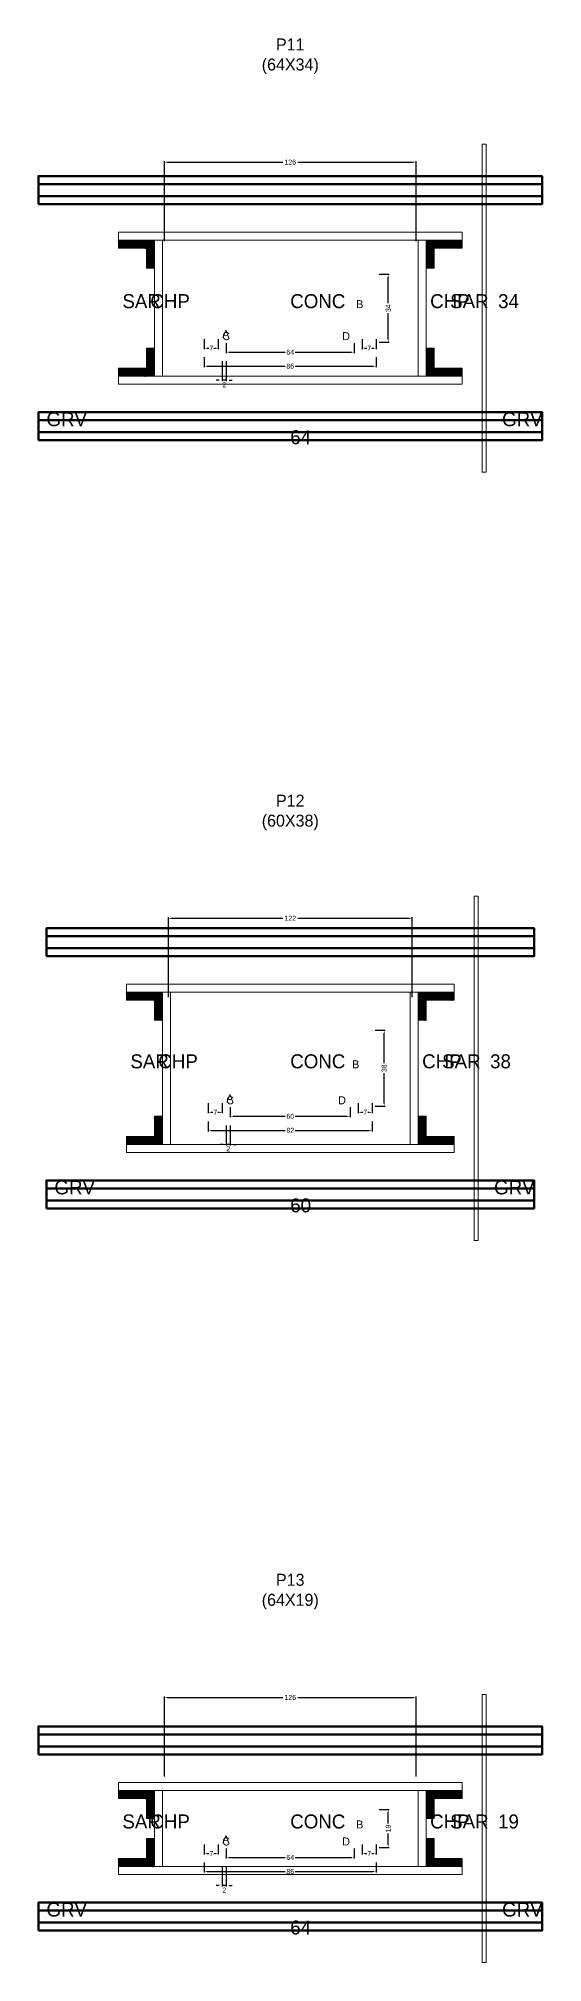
# Model space of a CAD drawing. Header units: centimetres. Extents: x -8500 to 4093, y -4566 to 295.
# Drawn here: x -126 to 126, y -687 to 275 of the extents above; entities that cross this region are included whole.
import ezdxf

# ---------------------------------------------------------------- set-up
doc = ezdxf.new("R2010")
doc.units = ezdxf.units.CM
for name, color, linetype in [('COTA', 241, 'Continuous'), ('GRAVATA', 224, 'Continuous'), ('Hachura', 251, 'Continuous'), ('NOMENCLATURA', 7, 'Continuous'), ('SARRAFO', 251, 'Continuous'), ('Texto Seção', 7, 'Continuous')]:
    doc.layers.add(name, color=color, linetype=linetype)
doc.dimstyles.new('cotax2', dxfattribs={"dimtxt": 2.5, "dimasz": 1.5, "dimexe": 0.5, "dimexo": 0.5, "dimgap": 0.5, "dimtad": 1, "dimcen": 2.5, "dimazin": 3, "dimtfac": 1, "dimtmove": 0, "dimatfit": 3})

# ---------------------------------------------------------------- blocks, each defined once
blk = doc.blocks.new('_CLOSEDFILLED')
at = {"color": 0, "linetype": 'BYBLOCK'}
blk.add_solid([(-1, 0.16), (0, 0), (-1, -0.16)], dxfattribs=at)
blk = doc.blocks.new('*D14')
for p, q in [((-43, 115.5), (-43, 110.5)), ((43, 115.5), (43, 110.5)), ((-41.5, 111), (-2.5, 111)), ((2.5, 111), (41.5, 111))]:
    blk.add_line(p, q)
at = {"layer": 'Defpoints'}
for p in [(-43, 116), (43, 116), (-43, 111)]:
    blk.add_point(p, dxfattribs=at)
at = {"layer": 'COTA', "xscale": 1.5, "yscale": 1.5, "rotation": 180}
blk.add_blockref('_CLOSEDFILLED', (-43, 111), dxfattribs=at)
at = {"layer": 'COTA', "xscale": 1.5, "yscale": 1.5}
blk.add_blockref('_CLOSEDFILLED', (43, 111), dxfattribs=at)
at = {"layer": 'COTA', "insert": (0, 111), "char_height": 2.5, "attachment_point": 5}
blk.add_mtext('86', dxfattribs=at)
blk = doc.blocks.new('*D15')
for p, q in [((-32, 122.5), (-32, 117.5)), ((-30.5, 118), (-2.5, 118)), ((2.5, 118), (30.5, 118)), ((32, 122.5), (32, 117.5))]:
    blk.add_line(p, q)
at = {"layer": 'Defpoints'}
for p in [(-32, 123), (-32, 118), (32, 123)]:
    blk.add_point(p, dxfattribs=at)
at = {"layer": 'COTA', "xscale": 1.5, "yscale": 1.5, "rotation": 180}
blk.add_blockref('_CLOSEDFILLED', (-32, 118), dxfattribs=at)
at = {"layer": 'COTA', "xscale": 1.5, "yscale": 1.5}
blk.add_blockref('_CLOSEDFILLED', (32, 118), dxfattribs=at)
at = {"layer": 'COTA', "insert": (0, 118), "char_height": 2.5, "attachment_point": 5}
blk.add_mtext('64', dxfattribs=at)
blk = doc.blocks.new('*D16')
for p, q in [((44.5, 157), (49.5, 157)), ((49, 142.5), (49, 155.5)), ((49, 124.5), (49, 137.5)), ((44.5, 123), (49.5, 123))]:
    blk.add_line(p, q)
at = {"layer": 'Defpoints'}
for p in [(44, 157), (44, 123), (49, 123)]:
    blk.add_point(p, dxfattribs=at)
at = {"layer": 'COTA', "xscale": 1.5, "yscale": 1.5}
for p, rotation in [((49, 157), 90), ((49, 123), 270)]:
    blk.add_blockref('_CLOSEDFILLED', p, dxfattribs=dict(at, rotation=rotation))
at = {"layer": 'COTA', "insert": (49, 140), "char_height": 2.5, "attachment_point": 5, "rotation": 90}
blk.add_mtext('34', dxfattribs=at)
blk = doc.blocks.new('*D17')
for p, q in [((-43, 124.5), (-43, 119.5)), ((-41.5, 120), (-40.75, 120)), ((-38.25, 120), (-37.5, 120)), ((-36, 124.5), (-36, 119.5))]:
    blk.add_line(p, q)
at = {"layer": 'Defpoints'}
for p in [(-43, 125), (-43, 120), (-36, 125)]:
    blk.add_point(p, dxfattribs=at)
at = {"layer": 'COTA', "xscale": 1.5, "yscale": 1.5, "rotation": 180}
blk.add_blockref('_CLOSEDFILLED', (-43, 120), dxfattribs=at)
at = {"layer": 'COTA', "xscale": 1.5, "yscale": 1.5}
blk.add_blockref('_CLOSEDFILLED', (-36, 120), dxfattribs=at)
at = {"layer": 'COTA', "insert": (-39.5, 120), "char_height": 2.5, "attachment_point": 5}
blk.add_mtext('7', dxfattribs=at)
blk = doc.blocks.new('*D18')
for p, q in [((36, 124.5), (36, 119.5)), ((37.5, 120), (38.25, 120)), ((40.75, 120), (41.5, 120)), ((43, 124.5), (43, 119.5))]:
    blk.add_line(p, q)
at = {"layer": 'Defpoints'}
for p in [(36, 125), (36, 120), (43, 125)]:
    blk.add_point(p, dxfattribs=at)
at = {"layer": 'COTA', "xscale": 1.5, "yscale": 1.5, "rotation": 180}
blk.add_blockref('_CLOSEDFILLED', (36, 120), dxfattribs=at)
at = {"layer": 'COTA', "xscale": 1.5, "yscale": 1.5}
blk.add_blockref('_CLOSEDFILLED', (43, 120), dxfattribs=at)
at = {"layer": 'COTA', "insert": (39.5, 120), "char_height": 2.5, "attachment_point": 5}
blk.add_mtext('7', dxfattribs=at)
blk = doc.blocks.new('*D19')
for p, q in [((-63, 173.5), (-63, 213.5)), ((-61.5, 213), (-3.75, 213)), ((3.75, 213), (61.5, 213)), ((63, 173.5), (63, 213.5))]:
    blk.add_line(p, q)
at = {"layer": 'Defpoints'}
for p in [(-63, 213), (-63, 173), (63, 173)]:
    blk.add_point(p, dxfattribs=at)
at = {"layer": 'COTA', "xscale": 1.5, "yscale": 1.5, "rotation": 180}
blk.add_blockref('_CLOSEDFILLED', (-63, 213), dxfattribs=at)
at = {"layer": 'COTA', "xscale": 1.5, "yscale": 1.5}
blk.add_blockref('_CLOSEDFILLED', (63, 213), dxfattribs=at)
at = {"layer": 'COTA', "insert": (0, 213), "char_height": 2.5, "attachment_point": 5}
blk.add_mtext('126', dxfattribs=at)
blk = doc.blocks.new('*D40')
for p, q in [((-41, -266.5), (-41, -271.5)), ((41, -266.5), (41, -271.5)), ((-39.5, -271), (-2.5, -271)), ((2.5, -271), (39.5, -271))]:
    blk.add_line(p, q)
at = {"layer": 'Defpoints'}
for p in [(-41, -266), (41, -266), (-41, -271)]:
    blk.add_point(p, dxfattribs=at)
at = {"layer": 'COTA', "xscale": 1.5, "yscale": 1.5, "rotation": 180}
blk.add_blockref('_CLOSEDFILLED', (-41, -271), dxfattribs=at)
at = {"layer": 'COTA', "xscale": 1.5, "yscale": 1.5}
blk.add_blockref('_CLOSEDFILLED', (41, -271), dxfattribs=at)
at = {"layer": 'COTA', "insert": (0, -271), "char_height": 2.5, "attachment_point": 5}
blk.add_mtext('82', dxfattribs=at)
blk = doc.blocks.new('*D41')
for p, q in [((-30, -259.5), (-30, -264.5)), ((30, -259.5), (30, -264.5)), ((-28.5, -264), (-2.5, -264)), ((2.5, -264), (28.5, -264))]:
    blk.add_line(p, q)
at = {"layer": 'Defpoints'}
for p in [(-30, -259), (30, -259), (-30, -264)]:
    blk.add_point(p, dxfattribs=at)
at = {"layer": 'COTA', "xscale": 1.5, "yscale": 1.5, "rotation": 180}
blk.add_blockref('_CLOSEDFILLED', (-30, -264), dxfattribs=at)
at = {"layer": 'COTA', "xscale": 1.5, "yscale": 1.5}
blk.add_blockref('_CLOSEDFILLED', (30, -264), dxfattribs=at)
at = {"layer": 'COTA', "insert": (0, -264), "char_height": 2.5, "attachment_point": 5}
blk.add_mtext('60', dxfattribs=at)
blk = doc.blocks.new('*D42')
for p, q in [((42.5, -221), (47.5, -221)), ((47, -237.5), (47, -222.5)), ((47, -257.5), (47, -242.5)), ((42.5, -259), (47.5, -259))]:
    blk.add_line(p, q)
at = {"layer": 'Defpoints'}
for p in [(42, -221), (42, -259), (47, -259)]:
    blk.add_point(p, dxfattribs=at)
at = {"layer": 'COTA', "xscale": 1.5, "yscale": 1.5}
for p, rotation in [((47, -221), 90), ((47, -259), 270)]:
    blk.add_blockref('_CLOSEDFILLED', p, dxfattribs=dict(at, rotation=rotation))
at = {"layer": 'COTA', "insert": (47, -240), "char_height": 2.5, "attachment_point": 5, "rotation": 90}
blk.add_mtext('38', dxfattribs=at)
blk = doc.blocks.new('*D43')
for p, q in [((-41, -257.5), (-41, -262.5)), ((-34, -257.5), (-34, -262.5)), ((-39.5, -262), (-38.75, -262)), ((-36.25, -262), (-35.5, -262))]:
    blk.add_line(p, q)
at = {"layer": 'Defpoints'}
for p in [(-41, -257), (-34, -257), (-41, -262)]:
    blk.add_point(p, dxfattribs=at)
at = {"layer": 'COTA', "xscale": 1.5, "yscale": 1.5, "rotation": 180}
blk.add_blockref('_CLOSEDFILLED', (-41, -262), dxfattribs=at)
at = {"layer": 'COTA', "xscale": 1.5, "yscale": 1.5}
blk.add_blockref('_CLOSEDFILLED', (-34, -262), dxfattribs=at)
at = {"layer": 'COTA', "insert": (-37.5, -262), "char_height": 2.5, "attachment_point": 5}
blk.add_mtext('7', dxfattribs=at)
blk = doc.blocks.new('*D44')
for p, q in [((34, -257.5), (34, -262.5)), ((41, -257.5), (41, -262.5)), ((35.5, -262), (36.25, -262)), ((38.75, -262), (39.5, -262))]:
    blk.add_line(p, q)
at = {"layer": 'Defpoints'}
for p in [(34, -257), (41, -257), (34, -262)]:
    blk.add_point(p, dxfattribs=at)
at = {"layer": 'COTA', "xscale": 1.5, "yscale": 1.5, "rotation": 180}
blk.add_blockref('_CLOSEDFILLED', (34, -262), dxfattribs=at)
at = {"layer": 'COTA', "xscale": 1.5, "yscale": 1.5}
blk.add_blockref('_CLOSEDFILLED', (41, -262), dxfattribs=at)
at = {"layer": 'COTA', "insert": (37.5, -262), "char_height": 2.5, "attachment_point": 5}
blk.add_mtext('7', dxfattribs=at)
blk = doc.blocks.new('*D45')
for p, q in [((-61, -204.5), (-61, -164.5)), ((-59.5, -165), (-3.75, -165)), ((3.75, -165), (59.5, -165)), ((61, -204.5), (61, -164.5))]:
    blk.add_line(p, q)
at = {"layer": 'Defpoints'}
for p in [(-61, -165), (-61, -205), (61, -205)]:
    blk.add_point(p, dxfattribs=at)
at = {"layer": 'COTA', "xscale": 1.5, "yscale": 1.5, "rotation": 180}
blk.add_blockref('_CLOSEDFILLED', (-61, -165), dxfattribs=at)
at = {"layer": 'COTA', "xscale": 1.5, "yscale": 1.5}
blk.add_blockref('_CLOSEDFILLED', (61, -165), dxfattribs=at)
at = {"layer": 'COTA', "insert": (0, -165), "char_height": 2.5, "attachment_point": 5}
blk.add_mtext('122', dxfattribs=at)
blk = doc.blocks.new('*D66')
for p, q in [((-43, -637), (-43, -642)), ((-41.5, -641.5), (-2.5, -641.5)), ((2.5, -641.5), (41.5, -641.5)), ((43, -637), (43, -642))]:
    blk.add_line(p, q)
at = {"layer": 'Defpoints'}
for p in [(-43, -636.5), (-43, -641.5), (43, -636.5)]:
    blk.add_point(p, dxfattribs=at)
at = {"layer": 'COTA', "xscale": 1.5, "yscale": 1.5, "rotation": 180}
blk.add_blockref('_CLOSEDFILLED', (-43, -641.5), dxfattribs=at)
at = {"layer": 'COTA', "xscale": 1.5, "yscale": 1.5}
blk.add_blockref('_CLOSEDFILLED', (43, -641.5), dxfattribs=at)
at = {"layer": 'COTA', "insert": (0, -641.5), "char_height": 2.5, "attachment_point": 5}
blk.add_mtext('86', dxfattribs=at)
blk = doc.blocks.new('*D67')
for p, q in [((-32, -630), (-32, -635)), ((-30.5, -634.5), (-2.5, -634.5)), ((2.5, -634.5), (30.5, -634.5)), ((32, -630), (32, -635))]:
    blk.add_line(p, q)
at = {"layer": 'Defpoints'}
for p in [(-32, -629.5), (-32, -634.5), (32, -629.5)]:
    blk.add_point(p, dxfattribs=at)
at = {"layer": 'COTA', "xscale": 1.5, "yscale": 1.5, "rotation": 180}
blk.add_blockref('_CLOSEDFILLED', (-32, -634.5), dxfattribs=at)
at = {"layer": 'COTA', "xscale": 1.5, "yscale": 1.5}
blk.add_blockref('_CLOSEDFILLED', (32, -634.5), dxfattribs=at)
at = {"layer": 'COTA', "insert": (0, -634.5), "char_height": 2.5, "attachment_point": 5}
blk.add_mtext('64', dxfattribs=at)
blk = doc.blocks.new('*D68')
for p, q in [((44.5, -610.5), (49.5, -610.5)), ((49, -617.5), (49, -612)), ((49, -628), (49, -622.5)), ((44.5, -629.5), (49.5, -629.5))]:
    blk.add_line(p, q)
at = {"layer": 'Defpoints'}
for p in [(44, -610.5), (44, -629.5), (49, -629.5)]:
    blk.add_point(p, dxfattribs=at)
at = {"layer": 'COTA', "xscale": 1.5, "yscale": 1.5}
for p, rotation in [((49, -610.5), 90), ((49, -629.5), 270)]:
    blk.add_blockref('_CLOSEDFILLED', p, dxfattribs=dict(at, rotation=rotation))
at = {"layer": 'COTA', "insert": (49, -620), "char_height": 2.5, "attachment_point": 5, "rotation": 90}
blk.add_mtext('19', dxfattribs=at)
blk = doc.blocks.new('*D69')
for p, q in [((-43, -628), (-43, -633)), ((-41.5, -632.5), (-40.75, -632.5)), ((-38.25, -632.5), (-37.5, -632.5)), ((-36, -628), (-36, -633))]:
    blk.add_line(p, q)
at = {"layer": 'Defpoints'}
for p in [(-43, -627.5), (-43, -632.5), (-36, -627.5)]:
    blk.add_point(p, dxfattribs=at)
at = {"layer": 'COTA', "xscale": 1.5, "yscale": 1.5, "rotation": 180}
blk.add_blockref('_CLOSEDFILLED', (-43, -632.5), dxfattribs=at)
at = {"layer": 'COTA', "xscale": 1.5, "yscale": 1.5}
blk.add_blockref('_CLOSEDFILLED', (-36, -632.5), dxfattribs=at)
at = {"layer": 'COTA', "insert": (-39.5, -632.5), "char_height": 2.5, "attachment_point": 5}
blk.add_mtext('7', dxfattribs=at)
blk = doc.blocks.new('*D70')
for p, q in [((36, -628), (36, -633)), ((37.5, -632.5), (38.25, -632.5)), ((40.75, -632.5), (41.5, -632.5)), ((43, -628), (43, -633))]:
    blk.add_line(p, q)
at = {"layer": 'Defpoints'}
for p in [(36, -627.5), (36, -632.5), (43, -627.5)]:
    blk.add_point(p, dxfattribs=at)
at = {"layer": 'COTA', "xscale": 1.5, "yscale": 1.5, "rotation": 180}
blk.add_blockref('_CLOSEDFILLED', (36, -632.5), dxfattribs=at)
at = {"layer": 'COTA', "xscale": 1.5, "yscale": 1.5}
blk.add_blockref('_CLOSEDFILLED', (43, -632.5), dxfattribs=at)
at = {"layer": 'COTA', "insert": (39.5, -632.5), "char_height": 2.5, "attachment_point": 5}
blk.add_mtext('7', dxfattribs=at)
blk = doc.blocks.new('*D71')
for p, q in [((-63, -594), (-63, -554)), ((-61.5, -554.5), (-3.75, -554.5)), ((3.75, -554.5), (61.5, -554.5)), ((63, -594), (63, -554))]:
    blk.add_line(p, q)
at = {"layer": 'Defpoints'}
for p in [(-63, -554.5), (-63, -594.5), (63, -594.5)]:
    blk.add_point(p, dxfattribs=at)
at = {"layer": 'COTA', "xscale": 1.5, "yscale": 1.5, "rotation": 180}
blk.add_blockref('_CLOSEDFILLED', (-63, -554.5), dxfattribs=at)
at = {"layer": 'COTA', "xscale": 1.5, "yscale": 1.5}
blk.add_blockref('_CLOSEDFILLED', (63, -554.5), dxfattribs=at)
at = {"layer": 'COTA', "insert": (0, -554.5), "char_height": 2.5, "attachment_point": 5}
blk.add_mtext('126', dxfattribs=at)

msp = doc.modelspace()

# ---------------------------------------------------------------- hatches: boundary and pattern name
at = {"layer": 'SARRAFO'}
h = msp.add_hatch(dxfattribs=at)
h.set_pattern_fill('SOLID', scale=2)
h.paths.add_polyline_path([(-86, 170), (-72, 170), (-72, 174), (-86, 174)])
h = msp.add_hatch(dxfattribs=at)
h.set_pattern_fill('SOLID', scale=2)
h.paths.add_polyline_path([(-72, 160), (-68, 160), (-68, 174), (-72, 174)])
h = msp.add_hatch(dxfattribs=at)
h.set_pattern_fill('SOLID', scale=2)
h.paths.add_polyline_path([(68, 160), (72, 160), (72, 174), (68, 174)])
h = msp.add_hatch(dxfattribs=at)
h.set_pattern_fill('SOLID', scale=2)
h.paths.add_polyline_path([(72, 170), (86, 170), (86, 174), (72, 174)])
h = msp.add_hatch(dxfattribs=at)
h.set_pattern_fill('SOLID', scale=2)
h.paths.add_polyline_path([(-72, 106), (-68, 106), (-68, 120), (-72, 120)])
h = msp.add_hatch(dxfattribs=at)
h.set_pattern_fill('SOLID', scale=2)
h.paths.add_polyline_path([(68, 106), (72, 106), (72, 120), (68, 120)])
h = msp.add_hatch(dxfattribs=at)
h.set_pattern_fill('SOLID', scale=2)
h.paths.add_polyline_path([(-86, 106), (-72, 106), (-72, 110), (-86, 110)])
h = msp.add_hatch(dxfattribs=at)
h.set_pattern_fill('SOLID', scale=2)
h.paths.add_polyline_path([(72, 106), (86, 106), (86, 110), (72, 110)])
h = msp.add_hatch(dxfattribs=at)
h.set_pattern_fill('SOLID', scale=2)
h.paths.add_polyline_path([(-82, -206), (-68, -206), (-68, -202), (-82, -202)])
h = msp.add_hatch(dxfattribs=at)
h.set_pattern_fill('SOLID', scale=2)
h.paths.add_polyline_path([(-68, -216), (-64, -216), (-64, -202), (-68, -202)])
h = msp.add_hatch(dxfattribs=at)
h.set_pattern_fill('SOLID', scale=2)
h.paths.add_polyline_path([(64, -216), (68, -216), (68, -202), (64, -202)])
h = msp.add_hatch(dxfattribs=at)
h.set_pattern_fill('SOLID', scale=2)
h.paths.add_polyline_path([(68, -206), (82, -206), (82, -202), (68, -202)])
h = msp.add_hatch(dxfattribs=at)
h.set_pattern_fill('SOLID', scale=2)
h.paths.add_polyline_path([(-68, -278), (-64, -278), (-64, -264), (-68, -264)])
h = msp.add_hatch(dxfattribs=at)
h.set_pattern_fill('SOLID', scale=2)
h.paths.add_polyline_path([(64, -278), (68, -278), (68, -264), (64, -264)])
h = msp.add_hatch(dxfattribs=at)
h.set_pattern_fill('SOLID', scale=2)
h.paths.add_polyline_path([(-82, -278), (-68, -278), (-68, -274), (-82, -274)])
h = msp.add_hatch(dxfattribs=at)
h.set_pattern_fill('SOLID', scale=2)
h.paths.add_polyline_path([(68, -278), (82, -278), (82, -274), (68, -274)])
h = msp.add_hatch(dxfattribs=at)
h.set_pattern_fill('SOLID', scale=2)
h.paths.add_polyline_path([(-86, -605), (-72, -605), (-72, -601), (-86, -601)])
h = msp.add_hatch(dxfattribs=at)
h.set_pattern_fill('SOLID', scale=2)
h.paths.add_polyline_path([(-72, -615), (-68, -615), (-68, -601), (-72, -601)])
h = msp.add_hatch(dxfattribs=at)
h.set_pattern_fill('SOLID', scale=2)
h.paths.add_polyline_path([(68, -615), (72, -615), (72, -601), (68, -601)])
h = msp.add_hatch(dxfattribs=at)
h.set_pattern_fill('SOLID', scale=2)
h.paths.add_polyline_path([(72, -605), (86, -605), (86, -601), (72, -601)])
h = msp.add_hatch(dxfattribs=at)
h.set_pattern_fill('SOLID', scale=2)
h.paths.add_polyline_path([(-72, -639), (-68, -639), (-68, -625), (-72, -625)])
h = msp.add_hatch(dxfattribs=at)
h.set_pattern_fill('SOLID', scale=2)
h.paths.add_polyline_path([(68, -639), (72, -639), (72, -625), (68, -625)])
h = msp.add_hatch(dxfattribs=at)
h.set_pattern_fill('SOLID', scale=2)
h.paths.add_polyline_path([(-86, -639), (-72, -639), (-72, -635), (-86, -635)])
h = msp.add_hatch(dxfattribs=at)
h.set_pattern_fill('SOLID', scale=2)
h.paths.add_polyline_path([(72, -639), (86, -639), (86, -635), (72, -635)])

# ---------------------------------------------------------------- linework, layer by layer
at = {"layer": 'GRAVATA', "lineweight": 50}
for points in [[(-126, 192), (126, 192), (126, 206), (-126, 206)], [(-126, 196), (126, 196), (126, 202), (-126, 202)], [(-126, 74), (126, 74), (126, 88), (-126, 88)], [(-126, 78), (126, 78), (126, 84), (-126, 84)], [(-122, -184), (122, -184), (122, -170), (-122, -170)], [(-122, -180), (122, -180), (122, -174), (-122, -174)], [(-122, -310), (122, -310), (122, -296), (-122, -296)], [(-122, -306), (122, -306), (122, -300), (-122, -300)], [(-126, -583), (126, -583), (126, -569), (-126, -569)], [(-126, -579), (126, -579), (126, -573), (-126, -573)], [(-126, -671), (126, -671), (126, -657), (-126, -657)], [(-126, -667), (126, -667), (126, -661), (-126, -661)]]:
    msp.add_lwpolyline(points, close=True, dxfattribs=at)
at = {"layer": 'Hachura', "lineweight": 13}
for points in [[(96, 58), (98, 58), (98, 222), (96, 222)], [(92, -326), (94, -326), (94, -154), (92, -154)], [(96, -687), (98, -687), (98, -553), (96, -553)]]:
    msp.add_lwpolyline(points, close=True, dxfattribs=at)
at = {"layer": 'Hachura', "lineweight": 18}
for points in [[(-86, 174), (86, 174), (86, 178), (-86, 178)], [(-68, 106), (-64, 106), (-64, 174), (-68, 174)], [(64, 106), (68, 106), (68, 174), (64, 174)], [(-86, 102), (86, 102), (86, 106), (-86, 106)], [(-82, -202), (82, -202), (82, -198), (-82, -198)], [(-64, -278), (-60, -278), (-60, -202), (-64, -202)], [(60, -278), (64, -278), (64, -202), (60, -202)], [(-82, -282), (82, -282), (82, -278), (-82, -278)], [(-86, -601), (86, -601), (86, -597), (-86, -597)], [(-68, -639), (-64, -639), (-64, -601), (-68, -601)], [(64, -639), (68, -639), (68, -601), (64, -601)], [(-86, -643), (86, -643), (86, -639), (-86, -639)]]:
    msp.add_lwpolyline(points, close=True, dxfattribs=at)
at = {"layer": 'SARRAFO', "lineweight": 13}
for points in [[(-86, 170), (-72, 170), (-72, 174), (-86, 174)], [(-72, 160), (-68, 160), (-68, 174), (-72, 174)], [(68, 160), (72, 160), (72, 174), (68, 174)], [(72, 170), (86, 170), (86, 174), (72, 174)], [(-72, 106), (-68, 106), (-68, 120), (-72, 120)], [(68, 106), (72, 106), (72, 120), (68, 120)], [(-86, 106), (-72, 106), (-72, 110), (-86, 110)], [(72, 106), (86, 106), (86, 110), (72, 110)], [(-82, -206), (-68, -206), (-68, -202), (-82, -202)], [(-68, -216), (-64, -216), (-64, -202), (-68, -202)], [(64, -216), (68, -216), (68, -202), (64, -202)], [(68, -206), (82, -206), (82, -202), (68, -202)], [(-68, -278), (-64, -278), (-64, -264), (-68, -264)], [(64, -278), (68, -278), (68, -264), (64, -264)], [(-82, -278), (-68, -278), (-68, -274), (-82, -274)], [(68, -278), (82, -278), (82, -274), (68, -274)], [(-86, -605), (-72, -605), (-72, -601), (-86, -601)], [(-72, -615), (-68, -615), (-68, -601), (-72, -601)], [(68, -615), (72, -615), (72, -601), (68, -601)], [(72, -605), (86, -605), (86, -601), (72, -601)], [(-72, -639), (-68, -639), (-68, -625), (-72, -625)], [(68, -639), (72, -639), (72, -625), (68, -625)], [(-86, -639), (-72, -639), (-72, -635), (-86, -635)], [(72, -639), (86, -639), (86, -635), (72, -635)]]:
    msp.add_lwpolyline(points, close=True, dxfattribs=at)

# ---------------------------------------------------------------- texts
at = {"layer": 'NOMENCLATURA'}
for s, p in [('B', (33, 140)), ('A', (-34, 125)), ('C', (-34, 124)), ('D', (26, 124)), ('B', (31, -240)), ('A', (-32, -257)), ('C', (-32, -258)), ('D', (24, -258)), ('A', (-34, -627.5)), ('C', (-34, -628.5)), ('D', (26, -628.5)), ('B', (33, -620))]:
    msp.add_text(s, height=4, dxfattribs=at).set_placement(p)
at = {"layer": 'NOMENCLATURA', "char_height": 6, "attachment_point": 8}
for s, insert in [('P11\\P(64X34)', (0, 257)), ('P12\\P(60X38)', (0, -121)), ('P13\\P(64X19)', (0, -510.5))]:
    msp.add_mtext(s, dxfattribs=dict(at, insert=insert))
at = {"layer": 'Texto Seção'}
for s, p in [('SAR', (-84, 140)), ('CHP', (-70, 140)), ('CONC', (0, 140)), ('CHP', (70, 140)), ('SAR', (80, 140)), ('34', (104, 140)), ('GRV', (-122, 81)), ('GRV', (106, 81)), ('64', (0, 72)), ('SAR', (-80, -240)), ('CHP', (-66, -240)), ('CONC', (0, -240)), ('CHP', (66, -240)), ('SAR', (76, -240)), ('38', (100, -240)), ('GRV', (-118, -303)), ('GRV', (102, -303)), ('60', (0, -312)), ('SAR', (-84, -620)), ('CHP', (-70, -620)), ('CONC', (0, -620)), ('CHP', (70, -620)), ('SAR', (80, -620)), ('19', (104, -620)), ('GRV', (-122, -664)), ('GRV', (106, -664)), ('64', (0, -673))]:
    msp.add_text(s, height=7, dxfattribs=at).set_placement(p)

# ---------------------------------------------------------------- dimensions: what is measured, and where the dimension line sits
at = {"layer": 'COTA'}
for base, p1, p2, picture, middle in [((-63, 213), (-63, 173), (63, 173), '*D19', (0, 213)), ((-43, 120), (-43, 125), (-36, 125), '*D17', (-39.5, 120)), ((-43, 111), (-43, 116), (43, 116), '*D14', (0, 111)), ((-32, 118), (-32, 123), (32, 123), '*D15', (0, 118)), ((36, 120), (36, 125), (43, 125), '*D18', (39.5, 120)), ((-61, -165), (-61, -205), (61, -205), '*D45', (0, -165)), ((-41, -262), (-41, -257), (-34, -257), '*D43', (-37.5, -262)), ((-30, -264), (-30, -259), (30, -259), '*D41', (0, -264)), ((34, -262), (34, -257), (41, -257), '*D44', (37.5, -262)), ((-41, -271), (-41, -266), (41, -266), '*D40', (0, -271)), ((-63, -554.5), (-63, -594.5), (63, -594.5), '*D71', (0, -554.5)), ((-43, -632.5), (-43, -627.5), (-36, -627.5), '*D69', (-39.5, -632.5)), ((-32, -634.5), (-32, -629.5), (32, -629.5), '*D67', (0, -634.5)), ((36, -632.5), (36, -627.5), (43, -627.5), '*D70', (39.5, -632.5)), ((-43, -641.5), (-43, -636.5), (43, -636.5), '*D66', (0, -641.5))]:
    dim = msp.add_linear_dim(base=base, p1=p1, p2=p2, dimstyle='cotax2', dxfattribs=at)
    dim.commit()
    dim.dimension.update_dxf_attribs({"geometry": picture, "text_midpoint": middle})
for base, p1, p2, picture, middle in [((49, 123), (44, 123), (44, 157), '*D16', (49, 140)), ((47, -259), (42, -259), (42, -221), '*D42', (47, -240)), ((49, -629.5), (44, -629.5), (44, -610.5), '*D68', (49, -620))]:
    dim = msp.add_linear_dim(base=base, p1=p1, p2=p2, angle=90, dimstyle='cotax2', dxfattribs=at)
    dim.commit()
    dim.dimension.update_dxf_attribs({"geometry": picture, "text_midpoint": middle})
for base, p1, p2 in [((-32, 104), (-32, 114), (-34, 114)), ((-30, -278), (-30, -268), (-32, -268)), ((-32, -648.5), (-32, -638.5), (-34, -638.5))]:
    msp.add_linear_dim(base=base, p1=p1, p2=p2, dimstyle='cotax2', dxfattribs=at).render()

doc.saveas('drawing.dxf')
